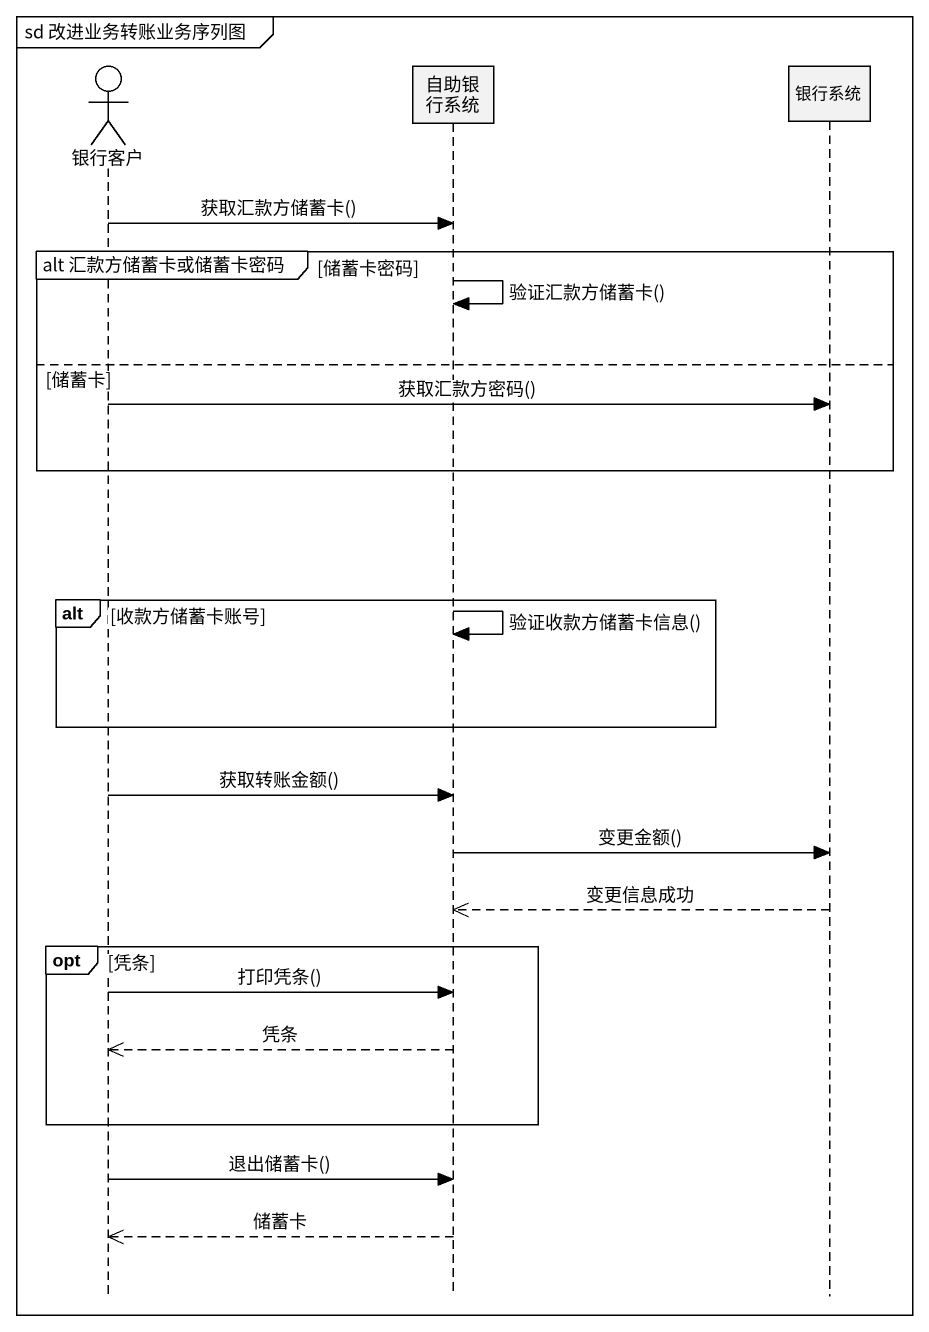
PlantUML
@startuml
mainframe sd 改进业务转账业务序列图
hide footbox
actor 银行客户
participant 自助银行系统
participant 银行系统

银行客户 -> 自助银行系统 : 获取汇款方储蓄卡()
group alt 汇款方储蓄卡或储蓄卡密码 [储蓄卡密码]
  自助银行系统 -> 自助银行系统 : 验证汇款方储蓄卡()
else 储蓄卡
  银行客户 -> 银行系统 : 获取汇款方密码()
end
alt 收款方储蓄卡账号
  自助银行系统 -> 自助银行系统 : 验证收款方储蓄卡信息()
end
银行客户 -> 自助银行系统 : 获取转账金额()
自助银行系统 -> 银行系统 : 变更金额()
银行系统 -->> 自助银行系统 : 变更信息成功
opt 凭条
  银行客户 -> 自助银行系统 : 打印凭条()
  自助银行系统 -->> 银行客户 : 凭条
end
银行客户 -> 自助银行系统 : 退出储蓄卡()
自助银行系统 -->> 银行客户 : 储蓄卡
@enduml
